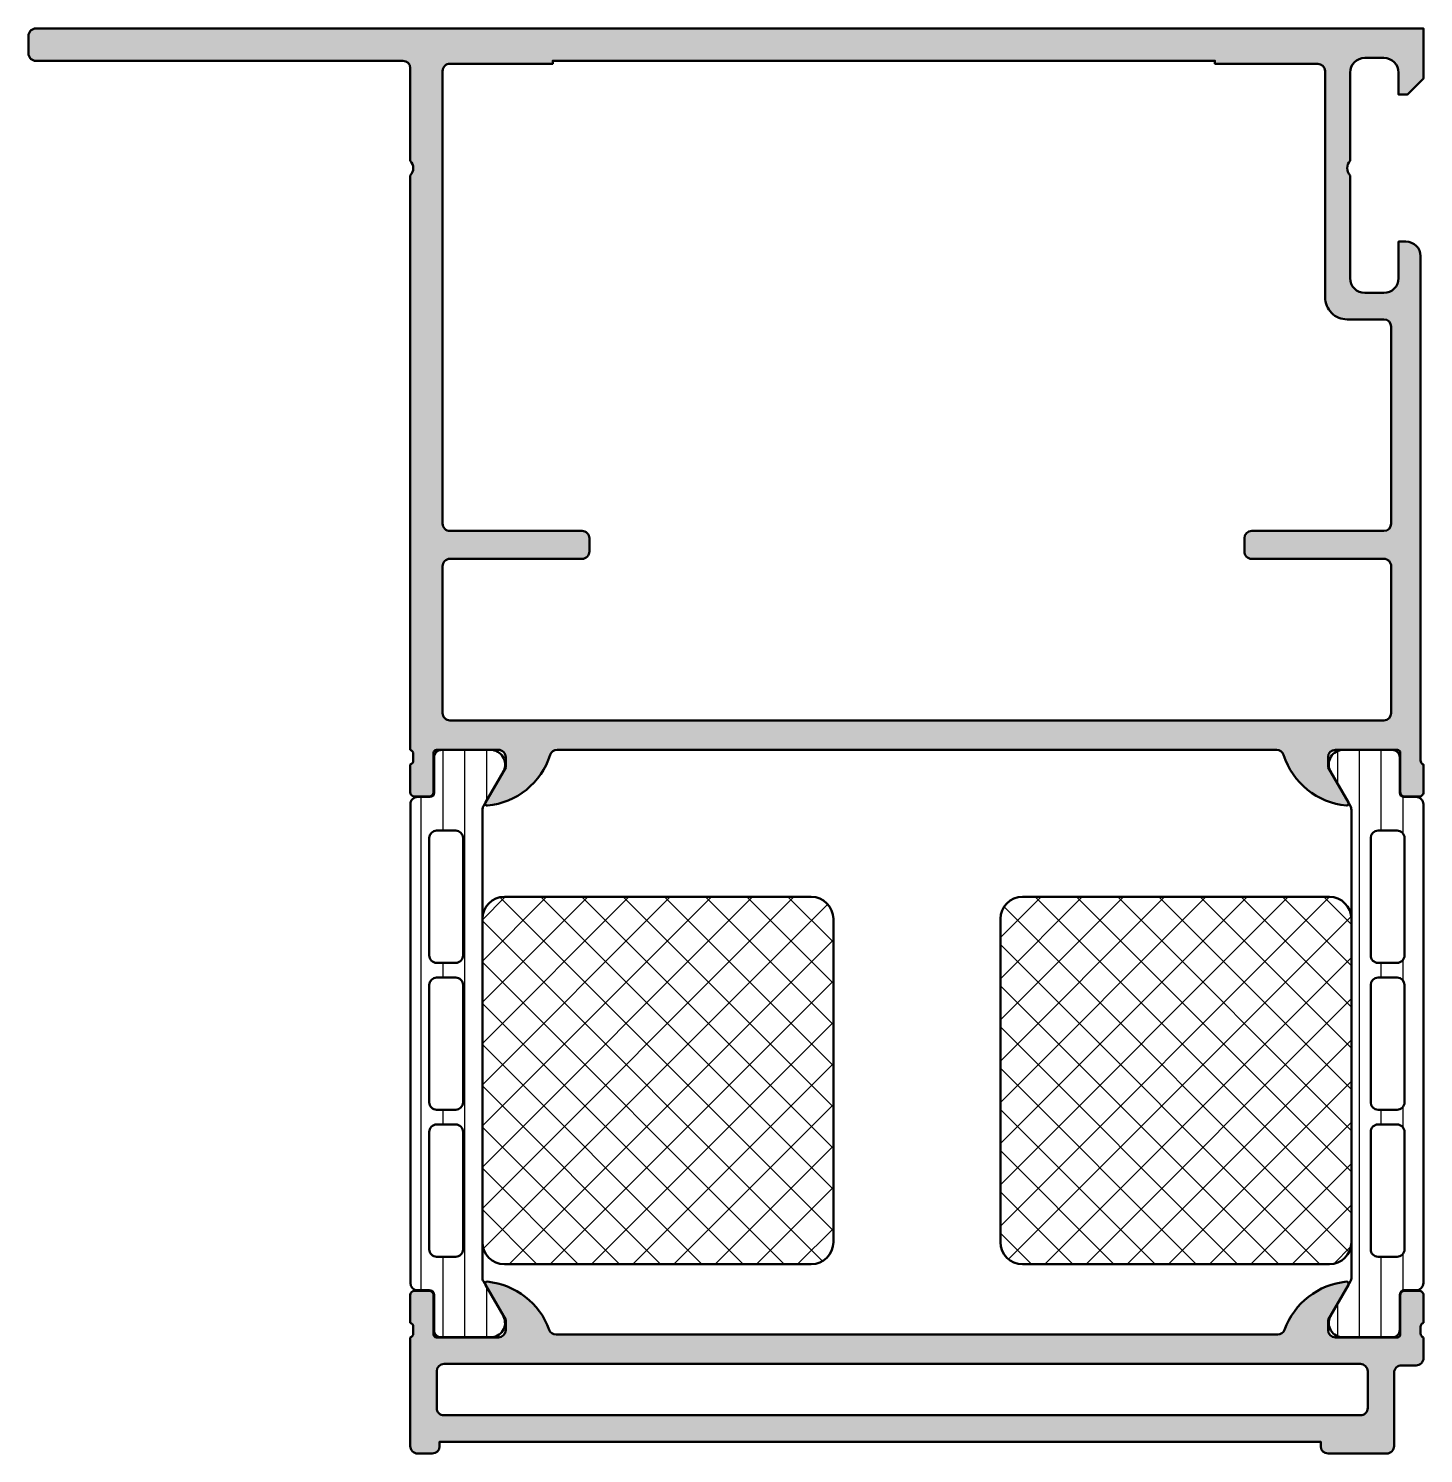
# Model space of a CAD drawing. Extents: x 0 to 95, y 3 to 100.
import ezdxf

# ---------------------------------------------------------------- set-up
doc = ezdxf.new("R2010")
doc.units = 0
for name, color, linetype, lineweight in [('0S-Alu contour', 7, 'Continuous', 50), ('0S-Alu hatch', 252, 'Continuous', 25), ('0S-Plastic contour', 254, 'Continuous', 50), ('0S-Plastic hatch', 253, 'Continuous', 25), ('0S-PT contour', 91, 'Continuous', 50), ('0S-PT hatch', 103, 'Continuous', 25)]:
    doc.layers.add(name, color=color, linetype=linetype, lineweight=lineweight)
pattern_1 = [(135, (0, 0), (-1.403165018917055, -1.403165018917055), []), (225, (0, 0), (1.403165018917055, -1.403165018917055), [])]
pattern_2 = [(90, (0, 0), (-1.4859, 0), [])]

# ---------------------------------------------------------------- blocks, each defined once
blk = doc.blocks.new('430590__4718391A_B04D_431B_8B28_3D4409CC0DDE_')
at = {"layer": '0S-PT hatch'}
h = blk.add_hatch(dxfattribs=at)
h.set_pattern_fill('ANSI37', color=256, scale=0.625, angle=90, style=0)
h.set_pattern_definition(pattern_1)
edge = h.paths.add_edge_path()
edge.add_line((54.81017899553505, 39.38996714418883), (54.81017899553505, 17.38996714418883))
edge.add_ellipse((53.31017632030071, 17.38996981942316), major_axis=(-1.500002675236727, 0), ratio=1, start_angle=90.00010218624237, end_angle=179.9998978143151, ccw=False)
edge.add_line((53.31017899553505, 15.88996714418881), (32.41014657060829, 15.88996714418883))
edge.add_ellipse((32.41014708800713, 17.38996766158716), major_axis=(-1.500000517398423, 0), ratio=1, start_angle=1.9766288971823087e-05, end_angle=89.99998023682701, ccw=False)
edge.add_line((30.9101465706088, 17.38996714410675), (30.91014657060878, 39.38996714418883))
edge.add_ellipse((32.41014813193421, 39.38996558286341), major_axis=(-1.500001561326235, 0), ratio=1, start_angle=270.0000596381949, end_angle=359.9999403640483, ccw=False)
edge.add_line((32.41014657060829, 40.88996714418882), (53.31017899553505, 40.88996714418882))
edge.add_ellipse((53.3101752760929, 39.38996342474668), major_axis=(-1.500003719446759, 0), ratio=1, start_angle=180.0001420731681, end_angle=269.9998579281272, ccw=False)
at = {"layer": '0S-PT contour', "color": 7}
for points in [[(32.41014657060829, 40.88996714418882), (53.31017899553505, 40.88996714418882)], [(30.9101465706088, 17.38996714410675), (30.91014657060878, 39.38996714418883)], [(54.81017899553505, 39.38996714418883), (54.81017899553505, 17.38996714418883)], [(53.31017899553505, 15.88996714418881), (32.41014657060829, 15.88996714418883)]]:
    blk.add_lwpolyline(points, dxfattribs=at)
at = {"layer": '0S-PT contour', "color": 7, "extrusion": (0, 0, -1)}
for centre, radius, start, end in [((-32.41014813193421, 39.38996558286341), 1.500001561326235, 5.96359516822e-05, 89.9999403618051), ((-53.3101752760929, 39.38996342474668), 1.500003719446759, 90.0001420718728, 179.9998579268319), ((-32.41014708800713, 17.38996766158716), 1.500000517398423, 270.000019763173, 359.999980233711), ((-53.31017632030071, 17.38996981942316), 1.500002675236727, 180.000102185685, 269.9998978137576)]:
    blk.add_arc(centre, radius, start, end, dxfattribs=at)
blk = doc.blocks.new('430590__703DD403_8C78_40D0_90FF_7713F1A27FD1_')
at = {"layer": '0S-PT hatch'}
h = blk.add_hatch(dxfattribs=at)
h.set_pattern_fill('ANSI37', color=256, scale=0.625, angle=90, style=0)
h.set_pattern_definition(pattern_1)
edge = h.paths.add_edge_path()
edge.add_line((66.18982100441737, 39.38997591196493), (66.18982100441737, 17.38997591196494))
edge.add_arc((67.68982367965172, 17.38997858719926), 1.500002675236741, 180.000102185685, 269.9998978137571)
edge.add_line((67.68982100441735, 15.88997591196491), (88.58985342934413, 15.88997591196494))
edge.add_arc((88.58985291194529, 17.38997642936328), 1.500000517398437, 270.0000197631733, 359.999980233711)
edge.add_line((90.08985342934363, 17.38997591188287), (90.08985342934363, 39.38997591196493))
edge.add_arc((88.5898518680182, 39.38997435063951), 1.500001561326245, 5.96359516822e-05, 89.99994036180456)
edge.add_line((88.58985342934413, 40.88997591196494), (67.68982100441735, 40.88997591196493))
edge.add_arc((67.68982472385952, 39.38997219252279), 1.500003719446759, 90.00014207187252, 179.9998579268319)
at = {"layer": '0S-PT contour', "color": 7}
for points in [[(88.58985342934413, 40.88997591196494), (67.68982100441735, 40.88997591196493)], [(66.18982100441737, 39.38997591196493), (66.18982100441737, 17.38997591196494)], [(90.08985342934363, 17.38997591188287), (90.08985342934363, 39.38997591196493)], [(67.68982100441735, 15.88997591196491), (88.58985342934413, 15.88997591196494)]]:
    blk.add_lwpolyline(points, dxfattribs=at)
for centre, radius, start, end in [((67.68982472385952, 39.38997219252279), 1.500003719446759, 90.00014207187252, 179.9998579268319), ((88.5898518680182, 39.38997435063951), 1.500001561326245, 5.96359516822e-05, 89.99994036180456), ((67.68982367965172, 17.38997858719926), 1.500002675236741, 180.000102185685, 269.9998978137571), ((88.58985291194529, 17.38997642936328), 1.500000517398437, 270.0000197631733, 359.999980233711)]:
    blk.add_arc(centre, radius, start, end, dxfattribs=at)
blk = doc.blocks.new('284257__98B2ABEA_522E_44DE_9820_7505BA08A313___91D7255A_E55B_466C_A7B2_F2988BC6777B_')
at = {"layer": '0S-Plastic hatch'}
h = blk.add_hatch(dxfattribs=at)
h.set_pattern_fill('ANSI31', color=256, scale=0.4680000000000001, angle=45, style=0)
h.set_pattern_definition(pattern_2)
edge = h.paths.add_edge_path()
edge.add_ellipse((27.32273807480515, 47.98997014418882), major_axis=(-0.29999999999999, 0), ratio=1, start_angle=90.00000000000142, end_angle=180, ccw=False)
edge.add_line((27.32273807480516, 47.68997014418882), (26.50782207076672, 47.68997014418882))
edge.add_arc((26.50782207076672, 47.18997014418883), 0.4999999999999929, 90.00000000000081, 180.0000269581648)
edge.add_line((26.00782207076679, 47.18996990893447), (26.00783739905788, 14.60996390894806))
edge.add_arc((26.50783739905782, 14.60996414418882), 0.500000000000002, 180.0000269446418, 269.9999999999988)
edge.add_line((26.50783739905781, 14.10996414418882), (27.31816873239109, 14.10996414418882))
edge.add_ellipse((27.31816873239108, 13.80996414418881), major_axis=(-0.3000000000000114, 0), ratio=1, start_angle=180, end_angle=269.99999999999864, ccw=False)
edge.add_line((27.61816873239109, 13.80996414418881), (27.61783678199407, 11.40996576125248))
edge.add_arc((28.11783275943266, 11.40996312162738), 0.4999959774455549, 179.9996975182267, 270.0003024811851)
edge.add_line((28.11783539905773, 10.9099671441888), (31.59437689715725, 10.90996714418881))
edge.add_arc((31.45206624816589, 11.89978521891166), 0.9999960709244753, 278.1816080519003, 392.727016099841)
edge.add_line((32.29331889715723, 12.44042014418881), (30.9748491826706, 14.72407699093901))
edge.add_ellipse((31.40786189940136, 14.97407696523857), major_axis=(-0.5000000000003363, 0), ratio=1, start_angle=5.991033771124421e-05, end_angle=29.999996599322287, ccw=False)
edge.add_line((30.9078618994013, 14.97407644242224), (30.91243124181529, 46.82585784590763))
edge.add_ellipse((31.4124312418153, 46.82585732313895), major_axis=(-0.5000000000002875, 0), ratio=1, start_angle=330.0000034006565, end_angle=359.9999401018306, ccw=False)
edge.add_line((30.97941852508467, 47.07585729743864), (32.29788823957125, 49.3595141441888))
edge.add_arc((31.45663559057993, 49.90014906946599), 0.9999960709244682, 327.2729839001571, 441.818391948098)
edge.add_line((31.59894623957133, 50.88996714418883), (28.12240474147179, 50.88996714418883))
edge.add_arc((28.12240210184671, 50.38997116675023), 0.499995977445562, 89.99969751881291, 180.0003024817733)
edge.add_line((27.62240612440812, 50.38996852712004), (27.62273807480514, 47.98997014418882))
edge = h.paths.add_edge_path()
edge.add_line((29.59345504339487, 44.90053058544185), (29.59345504339487, 36.90054889633795))
edge.add_ellipse((29.09345868275155, 36.90054525698128), major_axis=(-0.4999963606565677, 0), ratio=1, start_angle=89.9995829574089, end_angle=180.0004170428646, ccw=False)
edge.add_line((29.09345504339487, 36.40054889633796), (27.79346093712698, 36.40054889633796))
edge.add_ellipse((27.79344436433017, 36.90054889815094), major_axis=(-0.500000002087643, 0), ratio=1, start_angle=0, end_angle=90.00189910261668, ccw=False)
edge.add_line((27.29344436224252, 36.90054889815094), (27.29344436224252, 44.90056110301997))
edge.add_ellipse((27.79342910345344, 44.90056110302517), major_axis=(-0.4999847412109091, 0), ratio=1, start_angle=270, end_angle=360, ccw=False)
edge.add_line((27.79342910345344, 45.40054584423608), (29.09343978460583, 45.4005458442361))
edge.add_ellipse((29.09343978460583, 44.90053058544705), major_axis=(-0.5000152587890412, 0), ratio=1, start_angle=180, end_angle=269.9999999999992, ccw=False)
edge = h.paths.add_edge_path()
edge.add_line((29.59345504339487, 34.90054889633277), (29.59345504339487, 26.89684201150465))
edge.add_ellipse((29.09345504339486, 26.89684201150985), major_axis=(-0.5000000000000107, 0), ratio=1, start_angle=90.00000000119331, end_angle=180, ccw=False)
edge.add_line((29.09345504340527, 26.39684201150984), (27.79344436225293, 26.39684201150982))
edge.add_ellipse((27.79344436224252, 26.89684201150982), major_axis=(-0.5, 0), ratio=1, start_angle=0, end_angle=90.0000000011924, ccw=False)
edge.add_line((27.29344436224252, 26.89684201150982), (27.29344436224252, 34.90054889633277))
edge.add_ellipse((27.79344436224253, 34.90054889633797), major_axis=(-0.5, 0), ratio=1, start_angle=270, end_angle=360, ccw=False)
edge.add_line((27.79344436224253, 35.40054889633797), (29.09345504339487, 35.40054889633797))
edge.add_ellipse((29.09345504339487, 34.90054889633797), major_axis=(-0.5, 0), ratio=1, start_angle=180, end_angle=270.0000000000008, ccw=False)
edge = h.paths.add_edge_path()
edge.add_line((29.59345504338447, 24.89684201150982), (29.59345504338447, 16.89684506362209))
edge.add_ellipse((29.0934586827411, 16.89684142426547), major_axis=(-0.4999963606566175, 0), ratio=1, start_angle=89.99958295741459, end_angle=180.0004170428646, ccw=False)
edge.add_line((29.09345504338446, 16.3968450636221), (27.79346093711658, 16.39684506362209))
edge.add_ellipse((27.79344436431976, 16.89684506543509), major_axis=(-0.50000000208765, 0), ratio=1, start_angle=0, end_angle=90.00189910261747, ccw=False)
edge.add_line((27.29344436223211, 16.89684506543509), (27.29344436223212, 24.89684201150462))
edge.add_ellipse((27.79344436438944, 24.89684200962717), major_axis=(-0.5000000021573144, 0), ratio=1, start_angle=269.9981009105036, end_angle=360, ccw=False)
edge.add_line((27.79346093707176, 25.39684201150982), (29.0934550433845, 25.39684201150985))
edge.add_ellipse((29.09345868274121, 24.89684565086658), major_axis=(-0.4999963606565109, 0), ratio=1, start_angle=179.9995829571355, end_angle=270.00041704259513, ccw=False)
at = {"layer": '0S-Alu contour', "color": 7}
for points in [[(27.29344436224252, 36.90054889815094), (27.29344436224252, 44.90056110301997)], [(27.79342910345344, 45.40054584423608), (29.09343978460583, 45.4005458442361)], [(29.59345504339487, 44.90053058544185), (29.59345504339487, 36.90054889633795)], [(29.09345504339487, 36.40054889633796), (27.79346093712698, 36.40054889633796)], [(27.79344436224253, 35.40054889633797), (29.09345504339487, 35.40054889633797)], [(27.29344436224252, 26.89684201150982), (27.29344436224252, 34.90054889633277)], [(29.59345504339487, 34.90054889633277), (29.59345504339487, 26.89684201150465)], [(29.09345504340527, 26.39684201150984), (27.79344436225293, 26.39684201150982)], [(27.79346093707176, 25.39684201150982), (29.0934550433845, 25.39684201150985)], [(27.29344436223211, 16.89684506543509), (27.29344436223212, 24.89684201150462)], [(29.59345504338447, 24.89684201150982), (29.59345504338447, 16.89684506362209)], [(29.09345504338446, 16.3968450636221), (27.79346093711658, 16.39684506362209)]]:
    blk.add_lwpolyline(points, dxfattribs=at)
at = {"layer": '0S-Alu contour', "color": 7, "extrusion": (0, 0, -1)}
for centre, radius, start, end in [((-27.79342910345344, 44.90056110302517), 0.4999847412109091, 0, 90), ((-29.09343978460583, 44.90053058544705), 0.5000152587890412, 90.00000000000081, 180), ((-27.79344436433017, 36.90054889815094), 0.500000002087643, 269.9981008973833, 0), ((-29.09345868275155, 36.90054525698128), 0.4999963606565677, 179.9995829571354, 270.0004170425911), ((-27.79344436224253, 34.90054889633797), 0.5, 0, 90), ((-29.09345504339487, 34.90054889633797), 0.5, 89.9999999999992, 180), ((-27.79344436224252, 26.89684201150982), 0.5, 269.9999999988076, 0), ((-29.09345504339486, 26.89684201150985), 0.5000000000000107, 180, 269.9999999988067), ((-27.79344436438944, 24.89684200962717), 0.5000000021573144, 0, 90.00189908949643), ((-29.09345868274121, 24.89684565086658), 0.4999963606565109, 89.9995829574049, 180.0004170428646), ((-27.79344436431976, 16.89684506543509), 0.50000000208765, 269.9981008973825, 0), ((-29.0934586827411, 16.89684142426547), 0.4999963606566175, 179.9995829571354, 270.0004170425854)]:
    blk.add_arc(centre, radius, start, end, dxfattribs=at)
at = {"layer": '0S-Plastic contour', "color": 7}
for points in [[(31.59894623957133, 50.88996714418883), (28.12240474147179, 50.88996714418883)], [(27.62240612440812, 50.38996852712004), (27.62273807480514, 47.98997014418882)], [(30.97941852508467, 47.07585729743864), (32.29788823957125, 49.3595141441888)], [(27.32273807480516, 47.68997014418882), (26.50782207076672, 47.68997014418882)], [(26.00782207076679, 47.18996990893447), (26.00783739905788, 14.60996390894806)], [(30.9078618994013, 14.97407644242224), (30.91243124181529, 46.82585784590763)], [(32.29331889715723, 12.44042014418881), (30.9748491826706, 14.72407699093901)], [(26.50783739905781, 14.10996414418882), (27.31816873239109, 14.10996414418882)], [(27.61816873239109, 13.80996414418881), (27.61783678199407, 11.40996576125248)], [(28.11783539905773, 10.9099671441888), (31.59437689715725, 10.90996714418881)]]:
    blk.add_lwpolyline(points, dxfattribs=at)
for centre, radius, start, end in [((28.12240210184671, 50.38997116675023), 0.499995977445562, 89.99969751881291, 180.0003024817733), ((31.45663559057993, 49.90014906946599), 0.9999960709244682, 327.2729839001571, 81.81839194809803), ((26.50782207076672, 47.18997014418883), 0.4999999999999929, 90.00000000000081, 180.0000269581648), ((26.50783739905782, 14.60996414418882), 0.500000000000002, 180.0000269446418, 269.9999999999988), ((31.45206624816589, 11.89978521891166), 0.9999960709244753, 278.1816080519003, 32.72701609984097), ((28.11783275943266, 11.40996312162738), 0.4999959774455549, 179.9996975182267, 270.0003024811851)]:
    blk.add_arc(centre, radius, start, end, dxfattribs=at)
at = {"layer": '0S-Plastic contour', "color": 7, "extrusion": (0, 0, -1)}
for centre, radius, start, end in [((-27.32273807480515, 47.98997014418882), 0.29999999999999, 180, 269.9999999999986), ((-31.4124312418153, 46.82585732313895), 0.5000000000002875, 5.98981694121e-05, 29.99999659934351), ((-31.40786189940136, 14.97407696523857), 0.5000000000003363, 330.0000034006777, 359.9999400896623), ((-27.31816873239108, 13.80996414418881), 0.3000000000000114, 90.00000000000136, 180)]:
    blk.add_arc(centre, radius, start, end, dxfattribs=at)
blk = doc.blocks.new('284257__BC1503D6_C549_4160_88C6_2914159E4664___D6C663BC_3E77_4D31_8EB2_0589D8BA0A53_')
at = {"layer": '0S-Plastic hatch'}
h = blk.add_hatch(dxfattribs=at)
h.set_pattern_fill('ANSI31', color=256, scale=0.4680000000000001, angle=45, style=0)
h.set_pattern_definition(pattern_2)
edge = h.paths.add_edge_path()
edge.add_line((90.08756875813714, 46.82586661368374), (90.09213810055113, 14.97408521024616))
edge.add_ellipse((89.5921381005114, 14.97408573302812), major_axis=(-0.5000000000399926, 0), ratio=1, start_angle=150.0000034016149, end_angle=179.9999401018306, ccw=False)
edge.add_line((90.0251508172806, 14.72408575871582), (88.70668110279519, 12.44042891196493))
edge.add_arc((89.54793375178657, 11.89979398668778), 0.9999960709245058, 147.2729839001608, 261.8183919480979)
edge.add_line((89.40562310279518, 10.90997591196491), (92.8821646008947, 10.90997591196492))
edge.add_arc((92.88216724051975, 11.40997188940353), 0.4999959774455833, 269.9996975188166, 360.0003024805684)
edge.add_line((93.38216321795836, 11.40997452902322), (93.38183126756132, 13.8099729119649))
edge.add_ellipse((93.68183126756134, 13.8099729119649), major_axis=(-0.3000000000000256, 0), ratio=1, start_angle=270.00000000000273, end_angle=360, ccw=False)
edge.add_line((93.68183126756134, 14.10997291196493), (94.4921626008946, 14.10997291196493))
edge.add_arc((94.49216260089462, 14.60997291196489), 0.4999999999999574, 269.9999999999984, 359.9999730418352)
edge.add_line((94.99216260089452, 14.60997267671052), (94.99217792918564, 47.18997867672417))
edge.add_arc((94.49217792918571, 47.18997891196496), 0.4999999999999843, 359.9999730418352, 450)
edge.add_line((94.49217792918571, 47.68997891196495), (93.67726192514726, 47.68997891196494))
edge.add_ellipse((93.67726192514728, 47.98997891196495), major_axis=(-0.3000000000000114, 0), ratio=1, start_angle=0, end_angle=89.9999999999946, ccw=False)
edge.add_line((93.37726192514727, 47.98997891196495), (93.3775938755443, 50.38997729490127))
edge.add_arc((92.87759789810563, 50.3899799345263), 0.4999959774456401, 359.9996975182267, 450.0003024811785)
edge.add_line((92.87759525848062, 50.88997591196497), (89.40105376038109, 50.88997591196493))
edge.add_arc((89.54336440937244, 49.90015783724214), 0.999996070924425, 98.18160805190026, 212.7270160998466)
edge.add_line((88.70211176038121, 49.35952291196493), (90.02058147486775, 47.07586606521474))
edge.add_ellipse((89.58756875802518, 46.82586609088841), major_axis=(-0.5000000001105515, 0), ratio=1, start_angle=180.0000599103377, end_angle=209.9999965955742, ccw=False)
edge = h.paths.add_edge_path()
edge.add_line((93.7065556377099, 44.90056987079608), (93.7065556377099, 36.90055766410893))
edge.add_ellipse((93.20655563562224, 36.90055766592711), major_axis=(-0.5000000020876599, 0), ratio=1, start_angle=89.99810089738872, end_angle=180, ccw=False)
edge.add_line((93.20653906282547, 36.40055766411411), (91.90654495655754, 36.40055766411407))
edge.add_ellipse((91.90654131720085, 36.90055402475739), major_axis=(-0.4999963606565677, 0), ratio=1, start_angle=-0.000417042864683026, end_angle=90.00041704259269, ccw=False)
edge.add_line((91.40654495655754, 36.90055766411646), (91.40654495655755, 44.90053935321795))
edge.add_ellipse((91.90656021534662, 44.90053935322311), major_axis=(-0.5000152587890767, 0), ratio=1, start_angle=270.0000000000049, end_angle=360, ccw=False)
edge.add_line((91.90656021534659, 45.40055461201219), (93.20657089649897, 45.40055461201219))
edge.add_ellipse((93.20657089649904, 44.90056987080132), major_axis=(-0.4999847412108736, 0), ratio=1, start_angle=180, end_angle=270.0000000000049, ccw=False)
edge = h.paths.add_edge_path()
edge.add_line((93.7065556377099, 34.90055766410887), (93.7065556377099, 26.89685077928073))
edge.add_ellipse((93.20655563770991, 26.89685077928593), major_axis=(-0.4999999999999858, 0), ratio=1, start_angle=89.9999999988064, end_angle=180, ccw=False)
edge.add_line((93.2065556376995, 26.39685077928594), (91.90654495654715, 26.39685077928593))
edge.add_ellipse((91.90654495655752, 26.89685077928594), major_axis=(-0.5000000000000142, 0), ratio=1, start_angle=0, end_angle=89.99999999881118, ccw=False)
edge.add_line((91.4065449565575, 26.89685077928594), (91.40654495655755, 34.90055766410887))
edge.add_ellipse((91.90654495655755, 34.90055766411405), major_axis=(-0.5000000000000142, 0), ratio=1, start_angle=270.00000000000165, end_angle=360, ccw=False)
edge.add_line((91.90654495655754, 35.40055766411406), (93.20655563770988, 35.40055766411408))
edge.add_ellipse((93.20655563770988, 34.90055766411406), major_axis=(-0.5000000000000142, 0), ratio=1, start_angle=180, end_angle=269.9999999999984, ccw=False)
edge = h.paths.add_edge_path()
edge.add_line((93.70655563772031, 24.89685077928073), (93.70655563772031, 16.89685383139306))
edge.add_ellipse((93.20655563563263, 16.89685383321125), major_axis=(-0.5000000020876741, 0), ratio=1, start_angle=89.99810089738708, end_angle=180, ccw=False)
edge.add_line((93.20653906283584, 16.39685383139823), (91.90654495656796, 16.3968538313982))
edge.add_ellipse((91.90654131721134, 16.89685019204158), major_axis=(-0.4999963606566246, 0), ratio=1, start_angle=-0.000417042864683026, end_angle=90.0004170425845, ccw=False)
edge.add_line((91.40654495656796, 16.89685383140065), (91.40654495656796, 24.89685077928593))
edge.add_ellipse((91.9065413172112, 24.89685441864273), major_axis=(-0.4999963606564825, 0), ratio=1, start_angle=-90.00041704259752, end_angle=0.00041704286462618256, ccw=False)
edge.add_line((91.90654495656791, 25.39685077928597), (93.20653906288067, 25.39685077928593))
edge.add_ellipse((93.20655563556298, 24.89685077740326), major_axis=(-0.500000002157322, 0), ratio=1, start_angle=180, end_angle=270.0018990894956, ccw=False)
at = {"layer": '0S-Alu contour', "color": 7}
for points in [[(91.40654495655754, 36.90055766411646), (91.40654495655755, 44.90053935321795)], [(91.90656021534659, 45.40055461201219), (93.20657089649897, 45.40055461201219)], [(93.7065556377099, 44.90056987079608), (93.7065556377099, 36.90055766410893)], [(93.20653906282547, 36.40055766411411), (91.90654495655754, 36.40055766411407)], [(91.90654495655754, 35.40055766411406), (93.20655563770988, 35.40055766411408)], [(91.4065449565575, 26.89685077928594), (91.40654495655755, 34.90055766410887)], [(93.7065556377099, 34.90055766410887), (93.7065556377099, 26.89685077928073)], [(93.2065556376995, 26.39685077928594), (91.90654495654715, 26.39685077928593)], [(91.90654495656791, 25.39685077928597), (93.20653906288067, 25.39685077928593)], [(91.40654495656796, 16.89685383140065), (91.40654495656796, 24.89685077928593)], [(93.70655563772031, 24.89685077928073), (93.70655563772031, 16.89685383139306)], [(93.20653906283584, 16.39685383139823), (91.90654495656796, 16.3968538313982)]]:
    blk.add_lwpolyline(points, dxfattribs=at)
at = {"layer": '0S-Alu contour', "color": 7, "extrusion": (0, 0, -1)}
for centre, radius, start, end in [((-91.90656021534662, 44.90053935322311), 0.5000152587890767, 0, 89.99999999999511), ((-93.20657089649904, 44.90056987080132), 0.4999847412108736, 89.99999999999511, 180), ((-91.90654131720085, 36.90055402475739), 0.4999963606565677, 269.9995829574073, 0.0004170428646345), ((-93.20655563562224, 36.90055766592711), 0.5000000020876599, 180, 270.0018991026114), ((-91.90654495655755, 34.90055766411405), 0.5000000000000142, 0, 89.99999999999837), ((-93.20655563770988, 34.90055766411406), 0.5000000000000142, 90.0000000000016, 180), ((-91.90654495655752, 26.89685077928594), 0.5000000000000142, 270.0000000011888, 0), ((-93.20655563770991, 26.89685077928593), 0.4999999999999858, 180, 270.0000000011936), ((-91.9065413172112, 24.89685441864273), 0.4999963606564825, 359.9995829571354, 90.00041704259755), ((-93.20655563556298, 24.89685077740326), 0.500000002157322, 89.9981009105044, 180), ((-91.90654131721134, 16.89685019204158), 0.4999963606566246, 269.9995829574155, 0.0004170428646345), ((-93.20655563563263, 16.89685383321125), 0.5000000020876741, 180, 270.001899102613)]:
    blk.add_arc(centre, radius, start, end, dxfattribs=at)
at = {"layer": '0S-Plastic contour', "color": 7}
for points in [[(92.87759525848062, 50.88997591196497), (89.40105376038109, 50.88997591196493)], [(93.37726192514727, 47.98997891196495), (93.3775938755443, 50.38997729490127)], [(88.70211176038121, 49.35952291196493), (90.02058147486775, 47.07586606521474)], [(94.49217792918571, 47.68997891196495), (93.67726192514726, 47.68997891196494)], [(90.08756875813714, 46.82586661368374), (90.09213810055113, 14.97408521024616)], [(94.99216260089452, 14.60997267671052), (94.99217792918564, 47.18997867672417)], [(90.0251508172806, 14.72408575871582), (88.70668110279519, 12.44042891196493)], [(93.38216321795836, 11.40997452902322), (93.38183126756132, 13.8099729119649)], [(93.68183126756134, 14.10997291196493), (94.4921626008946, 14.10997291196493)], [(89.40562310279518, 10.90997591196491), (92.8821646008947, 10.90997591196492)]]:
    blk.add_lwpolyline(points, dxfattribs=at)
for centre, radius, start, end in [((89.54336440937244, 49.90015783724214), 0.999996070924425, 98.18160805190026, 212.7270160998466), ((92.87759789810563, 50.3899799345263), 0.4999959774456401, 359.9996975182267, 90.00030248117855), ((94.49217792918571, 47.18997891196496), 0.4999999999999843, 359.9999730418352, 90), ((94.49216260089462, 14.60997291196489), 0.4999999999999574, 269.9999999999984, 359.9999730418352), ((89.54793375178657, 11.89979398668778), 0.9999960709245058, 147.2729839001608, 261.8183919480979), ((92.88216724051975, 11.40997188940353), 0.4999959774455833, 269.9996975188166, 0.0003024805683979)]:
    blk.add_arc(centre, radius, start, end, dxfattribs=at)
at = {"layer": '0S-Plastic contour', "color": 7, "extrusion": (0, 0, -1)}
for centre, radius, start, end in [((-93.67726192514728, 47.98997891196495), 0.3000000000000114, 270.0000000000054, 0), ((-89.58756875802518, 46.82586609088841), 0.5000000001105515, 150.0000034044258, 179.9999400896623), ((-89.5921381005114, 14.97408573302812), 0.5000000000399926, 180.0000598981694, 209.9999965983851), ((-93.68183126756134, 13.8099729119649), 0.3000000000000256, 0, 89.99999999999729)]:
    blk.add_arc(centre, radius, start, end, dxfattribs=at)
blk = doc.blocks.new('430140__7DEAA123_9019_4150_AB7C_06D01E2666E5_')
at = {"layer": '0S-Alu hatch'}
h = blk.add_hatch(color=256, dxfattribs=at)
edge = h.paths.add_edge_path()
edge.add_line((4.05273460728e-05, 99.50000000000024), (4.05273460728e-05, 98.30000305175798))
edge.add_arc((0.500017463963772, 98.2999799883757), 0.4999769371496433, 179.9973570092577, 270.002642990845)
edge.add_line((0.5000405273460725, 97.80000305175798), (25.50004052729843, 97.7999762994624))
edge.add_ellipse((25.49998542374232, 97.29992119590626), major_axis=(-0.5000551065922032, 0), ratio=1, start_angle=180.0063137065699, end_angle=269.9936862934387, ccw=False)
edge.add_line((26.00004052729846, 97.29997629946244), (26.00004052729844, 90.99997324769151))
edge.add_ellipse((25.47491821633502, 90.49997324769151), major_axis=(-0.7250885749145192, 0), ratio=1, start_angle=136.4038464693335, end_angle=223.5961535306667, ccw=False)
edge.add_line((26.00004052729844, 89.99997324769151), (26.00004052729754, 50.90015270223609))
edge.add_ellipse((25.92117350497983, 50.63260945682318), major_axis=(-0.2789254297753041, 0), ratio=1, start_angle=178.8375208357023, end_angle=253.5754143680403, ccw=False)
edge.add_line((26.20004152729836, 50.62695070223487), (26.20004152729837, 50.17335670223502))
edge.add_ellipse((25.92117343165519, 50.16769604275787), major_axis=(-0.2789255417371595, 0), ratio=1, start_angle=106.4245945553711, end_angle=181.1628700729054, ccw=False)
edge.add_line((26.00004052729844, 49.90015270223494), (26.00004052729844, 48.02014170222658))
edge.add_arc((26.30004052729864, 48.02014170222657), 0.3000000000001961, 180, 269.9999999999973)
edge.add_line((26.30004052729862, 47.72014170222638), (27.28001484634082, 47.72014170222639))
edge.add_arc((27.28001484634092, 48.02014170222666), 0.3000000000002814, 269.999999999981, 360)
edge.add_line((27.5800148463412, 48.02014170222666), (27.5800148463412, 50.7001527022349))
edge.add_ellipse((27.78001484634116, 50.700152702235), major_axis=(-0.1999999999999602, 0), ratio=1, start_angle=270.0000000000366, end_angle=360, ccw=False)
edge.add_line((27.78001484634103, 50.90015270223496), (32.00004052729831, 50.90015270223495))
edge.add_ellipse((32.00004052729833, 50.40015270223494), major_axis=(-0.5000000000000071, 0), ratio=1, start_angle=180, end_angle=270.00000000000165, ccw=False)
edge.add_line((32.50004052729833, 50.40015270223494), (32.50004052729832, 49.70015270223491))
edge.add_line((32.50004052729832, 49.70015270223491), (31.11854506967596, 47.30733237920734))
edge.add_arc((31.23816031194655, 47.23827248688328), 0.1381197846481932, 150.0000000000161, 275.62257755081)
edge.add_arc((30.76181728612352, 52.07676156408639), 5.000000000003566, 275.6225775508006, 342.2515836439353)
edge.add_ellipse((36.0000405272976, 50.40015270223813), major_axis=(-0.499999999996828, 0), ratio=1, start_angle=269.99999999990473, end_angle=342.25158364383594, ccw=False)
edge.add_line((36.00004052729843, 50.90015270223496), (84.99988250872104, 50.9001794545307))
edge.add_ellipse((84.9998825087208, 50.40017945453079), major_axis=(-0.4999999999999148, 0), ratio=1, start_angle=197.7484163560419, end_angle=269.9999999999723, ccw=False)
edge.add_arc((90.23810574989477, 52.07678831637839), 5.000000000000182, 197.7484163560701, 264.3774224492066)
edge.add_arc((89.76176272407274, 47.23829923917871), 0.1381197846483094, 264.3774224491762, 390.0000000000114)
edge.add_line((89.88137796634338, 47.30735913150288), (88.49988250872104, 49.70017945453044))
edge.add_line((88.49988250872104, 49.70017945453044), (88.49988250872104, 50.40017945453069))
edge.add_ellipse((88.99988250872103, 50.4001794545307), major_axis=(-0.5, 0), ratio=1, start_angle=270, end_angle=360, ccw=False)
edge.add_line((88.99988250872103, 50.9001794545307), (93.219908189678, 50.90017945453047))
edge.add_ellipse((93.21990818967824, 50.70017945453043), major_axis=(-0.2000000000000384, 0), ratio=1, start_angle=180, end_angle=270.00000000006924, ccw=False)
edge.add_line((93.41990818967827, 50.70017945453043), (93.41990818967827, 48.02016845452209))
edge.add_line((93.41990818967827, 48.02016845452209), (93.43013044179168, 47.94252274099067))
edge.add_line((93.43013044179168, 47.94252274099067), (93.460100568543, 47.8701684545211))
edge.add_line((93.460100568543, 47.8701684545211), (93.50777615532265, 47.80803642016559))
edge.add_line((93.50777615532265, 47.80803642016559), (93.56990818967834, 47.76036083338571))
edge.add_line((93.56990818967834, 47.76036083338571), (93.64226247614752, 47.73039070663464))
edge.add_line((93.64226247614752, 47.73039070663464), (93.71990818967669, 47.7201684545219))
edge.add_line((93.71990818967669, 47.7201684545219), (94.6998825087199, 47.72016845452168))
edge.add_line((94.6998825087199, 47.72016845452168), (94.76663878890656, 47.7276900808668))
edge.add_line((94.76663878890656, 47.7276900808668), (94.83004763045678, 47.74987779415101))
edge.add_line((94.83004763045678, 47.74987779415101), (94.88692944927818, 47.78561900978121))
edge.add_line((94.88692944927818, 47.78561900978121), (94.9344319534615, 47.83312151396379))
edge.add_line((94.9344319534615, 47.83312151396379), (94.97017316909216, 47.89000333278639))
edge.add_line((94.97017316909216, 47.89000333278639), (94.99236088237522, 47.95341217433501))
edge.add_line((94.99236088237522, 47.95341217433501), (94.99988250872104, 48.02016845452415))
edge.add_line((94.99988250872104, 48.02016845452415), (94.99988250872082, 49.90017945453047))
edge.add_line((94.99988250872082, 49.90017945453047), (94.9335420366318, 49.92957531951269))
edge.add_line((94.9335420366318, 49.92957531951269), (94.8770286673713, 49.97508811122981))
edge.add_line((94.8770286673713, 49.97508811122981), (94.83416701352314, 50.03363769487197))
edge.add_line((94.83416701352314, 50.03363769487197), (94.80785779084692, 50.10126165450794))
edge.add_line((94.80785779084692, 50.10126165450794), (94.79988150872089, 50.17338345453102))
edge.add_line((94.79988150872089, 50.17338345453102), (94.79987792968755, 84.49999999998685))
edge.add_arc((93.79987792968743, 84.4999999999869), 1.000000000000142, 0, 89.99999999999186)
edge.add_line((93.79987792968757, 85.49999999998703), (93.29987792968736, 85.49999999998693))
edge.add_line((93.29987792968736, 85.49999999998693), (93.29987792968736, 82.99999999998698))
edge.add_ellipse((92.29987792968733, 82.99999999998695), major_axis=(-1.000000000000014, 0), ratio=1, start_angle=90.0000000000008, end_angle=180, ccw=False)
edge.add_line((92.29987792968733, 81.99999999998693), (90.99987792968693, 81.99999999998704))
edge.add_ellipse((90.999877929687, 82.99999999998687), major_axis=(-0.9999999999998436, 0), ratio=1, start_angle=0, end_angle=89.99999999999591, ccw=False)
edge.add_line((89.99987792968714, 82.99999999998687), (89.99987792968714, 89.99999999998705))
edge.add_ellipse((90.52487792968714, 90.49999999998703), major_axis=(-0.7249999999999835, 0), ratio=1, start_angle=-43.60281897270488, end_angle=43.602818972704824, ccw=False)
edge.add_line((89.99987792968714, 90.99999999998704), (89.99987792968714, 96.99999999998704))
edge.add_ellipse((90.99987792968736, 96.99999999998674), major_axis=(-1.000000000000198, 0), ratio=1, start_angle=269.9999999999854, end_angle=360, ccw=False)
edge.add_line((90.99987792968761, 97.99999999998695), (92.29987792968733, 97.99999999998703))
edge.add_ellipse((92.2998779296874, 96.99999999998688), major_axis=(-1.00000000000017, 0), ratio=1, start_angle=180, end_angle=270.00000000000324, ccw=False)
edge.add_line((93.29987792968755, 96.99999999998688), (93.29987792968755, 95.49999999998703))
edge.add_line((93.29987792968755, 95.49999999998703), (93.8998779296877, 95.49999999998693))
edge.add_line((93.8998779296877, 95.49999999998693), (94.99987792968784, 96.59999999998706))
edge.add_line((94.99987792968784, 96.59999999998706), (94.99987792968761, 100))
edge.add_line((94.99987792968761, 100), (0.5000405273460728, 100.0000000000001))
edge.add_arc((0.5000330926952757, 99.50000743465091), 0.4999925654044776, 89.99914803910632, 180.0008519608678)
edge = h.paths.add_edge_path()
edge.add_line((28.20003112640916, 66.30000035078207), (28.20005273432969, 97.0999717218258))
edge.add_ellipse((28.70004277219775, 97.09998168395772), major_axis=(-0.4999900379673054, 0), ratio=1, start_angle=-90.00114159897731, end_angle=0.0011415991285730342, ccw=False)
edge.add_line((28.7000527343297, 97.5999717218258), (35.70005273432968, 97.59997172182574))
edge.add_line((35.70005273432968, 97.59997172182574), (35.70005273432968, 97.79994191777229))
edge.add_line((35.70005273432968, 97.79994191777229), (80.79988315284356, 97.79996867006786))
edge.add_line((80.79988315284356, 97.79996867006786), (80.79988315284356, 97.59997172182574))
edge.add_line((80.79988315284356, 97.59997172182574), (87.79988250732372, 97.59997172182574))
edge.add_ellipse((87.79988250732372, 97.09997172182575), major_axis=(-0.5, 0), ratio=1, start_angle=180, end_angle=270, ccw=False)
edge.add_line((88.29988250732372, 97.09997172182565), (88.29988250732104, 81.69999999998699))
edge.add_arc((89.799882507321, 81.69999999998699), 1.499999999999943, 180, 270.0000000000033)
edge.add_line((89.79988250732109, 80.19999999998704), (92.29988250425771, 80.19999999998693))
edge.add_ellipse((92.29988250425771, 79.69999999998694), major_axis=(-0.5, 0), ratio=1, start_angle=180, end_angle=270, ccw=False)
edge.add_line((92.79988250425772, 79.70000000005547), (92.79988250609397, 66.3000000000038))
edge.add_ellipse((92.29988250609398, 66.3000000000038), major_axis=(-0.5, 0), ratio=1, start_angle=90, end_angle=180, ccw=False)
edge.add_line((92.29988250609398, 65.8000000000038), (83.2998825061624, 65.8000000000038))
edge.add_arc((83.29988250616242, 65.3000000000038), 0.5, 90.0000000000016, 180)
edge.add_line((82.7998825061624, 65.30000000000376), (82.7998825061624, 64.40000000007232))
edge.add_arc((83.29988250616242, 64.40000000007232), 0.5, 180, 270.0000000078507)
edge.add_line((83.29988250623094, 63.90000000007233), (92.29988250642302, 63.90000000130561))
edge.add_ellipse((92.29988250649156, 63.40000000130562), major_axis=(-0.5, 0), ratio=1, start_angle=180, end_angle=270.00000000785235, ccw=False)
edge.add_line((92.79988250649154, 63.40000000137411), (92.79988250786164, 53.40019085947139))
edge.add_ellipse((92.29988250786162, 53.40019085947139), major_axis=(-0.5000000000000142, 0), ratio=1, start_angle=90.00003090321297, end_angle=180, ccw=False)
edge.add_line((92.29988277754303, 52.90019085947144), (28.70002234612119, 52.9001565560736))
edge.add_ellipse((28.70002207644377, 53.40014911968359), major_axis=(-0.4999925636100588, 0), ratio=1, start_angle=-4.0199957311415346e-05, end_angle=90.00003090321502, ccw=False)
edge.add_line((28.20002951283384, 53.40014947045663), (28.20002951283382, 63.40000666479144))
edge.add_ellipse((28.70002951283385, 63.40000666479144), major_axis=(-0.5000000000000285, 0), ratio=1, start_angle=269.99995980377497, end_angle=360, ccw=False)
edge.add_line((28.70002986361209, 63.90000666479135), (37.70003042485237, 63.90000035078234))
edge.add_arc((37.7000307756306, 64.4000003507822), 0.499999999999988, 269.999959803775, 360)
edge.add_line((38.2000307756306, 64.40000035078224), (38.20003077563059, 65.30000000000382))
edge.add_arc((37.70003077563059, 65.30000000000382), 0.4999999999999929, 0, 90.0000000000016)
edge.add_line((37.70003077563058, 65.8000000000038), (28.70003112640907, 65.80000000000379))
edge.add_ellipse((28.70003112640907, 66.30000000000382), major_axis=(-0.5000000000000285, 0), ratio=1, start_angle=-4.0190889990299183e-05, end_angle=90, ccw=False)
at = {"layer": '0S-Alu contour', "color": 7}
for points in [[(93.29987792968755, 96.99999999998688), (93.29987792968755, 95.49999999998703), (93.8998779296877, 95.49999999998693), (94.99987792968784, 96.59999999998706), (94.99987792968761, 100), (0.5000405273460728, 100.0000000000001)], [(4.05273460728e-05, 99.50000000000024), (4.05273460728e-05, 98.30000305175798)], [(90.99987792968761, 97.99999999998695), (92.29987792968733, 97.99999999998703)], [(0.5000405273460725, 97.80000305175798), (25.50004052729843, 97.7999762994624)], [(26.00004052729846, 97.29997629946244), (26.00004052729844, 90.99997324769151)], [(28.20003112640916, 66.30000035078207), (28.20005273432969, 97.0999717218258)], [(28.7000527343297, 97.5999717218258), (35.70005273432968, 97.59997172182574), (35.70005273432968, 97.79994191777229), (80.79988315284356, 97.79996867006786), (80.79988315284356, 97.59997172182574), (87.79988250732372, 97.59997172182574)], [(88.29988250732372, 97.09997172182565), (88.29988250732104, 81.69999999998699)], [(89.99987792968714, 90.99999999998704), (89.99987792968714, 96.99999999998704)], [(26.00004052729844, 89.99997324769151), (26.00004052729754, 50.90015270223609)], [(89.99987792968714, 82.99999999998687), (89.99987792968714, 89.99999999998705)], [(93.79987792968757, 85.49999999998703), (93.29987792968736, 85.49999999998693), (93.29987792968736, 82.99999999998698)], [(93.41990818967827, 50.70017945453043), (93.41990818967827, 48.02016845452209), (93.43013044179168, 47.94252274099067), (93.460100568543, 47.8701684545211), (93.50777615532265, 47.80803642016559), (93.56990818967834, 47.76036083338571), (93.64226247614752, 47.73039070663464), (93.71990818967669, 47.7201684545219), (94.6998825087199, 47.72016845452168), (94.76663878890656, 47.7276900808668), (94.83004763045678, 47.74987779415101), (94.88692944927818, 47.78561900978121), (94.9344319534615, 47.83312151396379), (94.97017316909216, 47.89000333278639), (94.99236088237522, 47.95341217433501), (94.99988250872104, 48.02016845452415), (94.99988250872082, 49.90017945453047), (94.9335420366318, 49.92957531951269), (94.8770286673713, 49.97508811122981), (94.83416701352314, 50.03363769487197), (94.80785779084692, 50.10126165450794), (94.79988150872089, 50.17338345453102), (94.79987792968755, 84.49999999998685)], [(92.29987792968733, 81.99999999998693), (90.99987792968693, 81.99999999998704)], [(89.79988250732109, 80.19999999998704), (92.29988250425771, 80.19999999998693)], [(92.79988250425772, 79.70000000005547), (92.79988250609397, 66.3000000000038)], [(37.70003077563058, 65.8000000000038), (28.70003112640907, 65.80000000000379)], [(38.2000307756306, 64.40000035078224), (38.20003077563059, 65.30000000000382)], [(82.7998825061624, 65.30000000000376), (82.7998825061624, 64.40000000007232)], [(92.29988250609398, 65.8000000000038), (83.2998825061624, 65.8000000000038)], [(28.20002951283384, 53.40014947045663), (28.20002951283382, 63.40000666479144)], [(28.70002986361209, 63.90000666479135), (37.70003042485237, 63.90000035078234)], [(83.29988250623094, 63.90000000007233), (92.29988250642302, 63.90000000130561)], [(92.79988250649154, 63.40000000137411), (92.79988250786164, 53.40019085947139)], [(92.29988277754303, 52.90019085947144), (28.70002234612119, 52.9001565560736)], [(26.20004152729836, 50.62695070223487), (26.20004152729837, 50.17335670223502)], [(27.5800148463412, 48.02014170222666), (27.5800148463412, 50.7001527022349)], [(27.78001484634103, 50.90015270223496), (32.00004052729831, 50.90015270223495)], [(36.00004052729843, 50.90015270223496), (84.99988250872104, 50.9001794545307)], [(88.99988250872103, 50.9001794545307), (93.219908189678, 50.90017945453047)], [(26.00004052729844, 49.90015270223494), (26.00004052729844, 48.02014170222658)], [(32.50004052729833, 50.40015270223494), (32.50004052729832, 49.70015270223491), (31.11854506967596, 47.30733237920734)], [(89.88137796634338, 47.30735913150288), (88.49988250872104, 49.70017945453044), (88.49988250872104, 50.40017945453069)], [(26.30004052729862, 47.72014170222638), (27.28001484634082, 47.72014170222639)]]:
    blk.add_lwpolyline(points, dxfattribs=at)
for centre, radius, start, end in [((0.5000330926952757, 99.50000743465091), 0.4999925654044776, 89.99914803910632, 180.0008519608678), ((0.500017463963772, 98.2999799883757), 0.4999769371496433, 179.9973570092577, 270.002642990845), ((93.79987792968743, 84.4999999999869), 1.000000000000142, 0, 89.99999999999186), ((89.799882507321, 81.69999999998699), 1.499999999999943, 180, 270.0000000000033), ((37.70003077563059, 65.30000000000382), 0.4999999999999929, 0, 90.0000000000016), ((83.29988250616242, 65.3000000000038), 0.5, 90.0000000000016, 180), ((37.7000307756306, 64.4000003507822), 0.499999999999988, 269.999959803775, 0), ((83.29988250616242, 64.40000000007232), 0.5, 180, 270.0000000078507), ((30.76181728612352, 52.07676156408639), 5.000000000003566, 275.6225775508006, 342.2515836439353), ((90.23810574989477, 52.07678831637839), 5.000000000000182, 197.7484163560701, 264.3774224492066), ((26.30004052729864, 48.02014170222657), 0.3000000000001961, 180, 269.9999999999973), ((27.28001484634092, 48.02014170222666), 0.3000000000002814, 269.999999999981, 0), ((31.23816031194655, 47.23827248688328), 0.1381197846481932, 150.0000000000161, 275.62257755081), ((89.76176272407274, 47.23829923917871), 0.1381197846483094, 264.3774224491762, 30.0000000000114)]:
    blk.add_arc(centre, radius, start, end, dxfattribs=at)
at = {"layer": '0S-Alu contour', "color": 7, "extrusion": (0, 0, -1)}
for centre, radius, start, end in [((-90.99987792968736, 96.99999999998674), 1.000000000000198, 0, 90.00000000001462), ((-92.2998779296874, 96.99999999998688), 1.00000000000017, 89.99999999999675, 180), ((-25.49998542374232, 97.29992119590626), 0.5000551065922032, 90.0063137065613, 179.9936862934301), ((-28.70004277219775, 97.09998168395772), 0.4999900379673054, 359.9988584008714, 90.00114159897733), ((-87.79988250732372, 97.09997172182575), 0.5, 90, 180), ((-25.47491821633502, 90.49997324769151), 0.7250885749145192, 136.4038464693333, 223.5961535306666), ((-90.52487792968714, 90.49999999998703), 0.7249999999999835, 316.3971810272952, 43.60281897270485), ((-90.999877929687, 82.99999999998687), 0.9999999999998436, 270.0000000000041, 0), ((-92.29987792968733, 82.99999999998695), 1.000000000000014, 180, 269.9999999999992), ((-92.29988250425771, 79.69999999998694), 0.5, 90, 180), ((-28.70003112640907, 66.30000000000382), 0.5000000000000285, 270, 4.0190889974e-05), ((-92.29988250609398, 66.3000000000038), 0.5, 180, 270), ((-28.70002951283385, 63.40000666479144), 0.5000000000000285, 0, 90.00004019622502), ((-92.29988250649156, 63.40000000130562), 0.5, 89.99999999214764, 180), ((-28.70002207644377, 53.40014911968359), 0.4999925636100588, 269.999969096785, 4.01999572927e-05), ((-92.29988250786162, 53.40019085947139), 0.5000000000000142, 180, 269.999969096787), ((-25.92117350497983, 50.63260945682318), 0.2789254297753041, 106.4245856319597, 181.1624791642977), ((-27.78001484634116, 50.700152702235), 0.1999999999999602, 0, 89.99999999996336), ((-32.00004052729833, 50.40015270223494), 0.5000000000000071, 89.99999999999837, 180), ((-36.0000405272976, 50.40015270223813), 0.499999999996828, 17.74841635616408, 90.00000000009526), ((-84.9998825087208, 50.40017945453079), 0.4999999999999148, 90.0000000000277, 162.2515836439581), ((-88.99988250872103, 50.4001794545307), 0.5, 0, 90), ((-93.21990818967824, 50.70017945453043), 0.2000000000000384, 89.9999999999308, 180), ((-25.92117343165519, 50.16769604275787), 0.2789255417371595, 178.8371299270946, 253.5754054446289)]:
    blk.add_arc(centre, radius, start, end, dxfattribs=at)
blk = doc.blocks.new('430460__FC05F671_2101_4A14_A301_F9A18934D96F_')
at = {"layer": '0S-Alu hatch'}
h = blk.add_hatch(color=256, dxfattribs=at)
edge = h.paths.add_edge_path()
edge.add_line((26.49984232102171, 3.001665742295898), (27.49983505487373, 3.001665742295898))
edge.add_arc((27.49983505487373, 3.501665742295898), 0.5, 270, 360)
edge.add_line((27.99983505487373, 3.501665742295898), (27.99983505487373, 3.799710654548761))
edge.add_line((27.99983505487373, 3.799710654548761), (87.99970569069848, 3.799710654548789))
edge.add_line((87.99970569069848, 3.799710654548789), (87.9997056906985, 3.501665742295898))
edge.add_arc((88.4997056906985, 3.501665742295898), 0.5, 180, 270)
edge.add_line((88.4997056906985, 3.001665742295898), (92.49970569069848, 3.001665742295898))
edge.add_arc((92.4997056906985, 3.501665742295926), 0.5000000000000285, 269.9999999999968, 360)
edge.add_line((92.99970569069853, 3.501665742295926), (92.9997056906986, 8.499778472915295))
edge.add_ellipse((93.49970569069848, 8.499778472915153), major_axis=(-0.4999999999998579, 0), ratio=1, start_angle=269.99999999998374, end_angle=360, ccw=False)
edge.add_line((93.49970569069862, 8.999778472915011), (94.4997056906986, 8.999778472915011))
edge.add_arc((94.49970569069872, 9.499778472914883), 0.4999999999998721, 269.9999999999853, 360)
edge.add_line((94.99970569069859, 9.499778472914883), (94.99970569069862, 10.89975438487991))
edge.add_ellipse((95.07851167786002, 11.16731561481114), major_axis=(-0.2789254297743336, 0), ratio=1, start_angle=-1.162479164298702, end_angle=73.58848492524379, ccw=False)
edge.add_line((94.79964365554247, 11.17297436939944), (94.79964365554235, 11.62656836939962))
edge.add_ellipse((95.07851175118542, 11.63222902887653), major_axis=(-0.278925541737041, 0), ratio=1, start_angle=-73.57540544467031, end_angle=1.1628700728574017, ccw=False)
edge.add_line((94.9996446555424, 11.89977236939941), (94.99964465554237, 13.77978336940796))
edge.add_arc((94.69964465554237, 13.77978336940795), 0.2999999999999971, 0, 90.00000000001357)
edge.add_line((94.6996446555423, 14.07978336940795), (93.71967033649958, 14.07978336940798))
edge.add_arc((93.7196703364996, 13.77978336940799), 0.2999999999999829, 90.00000000000543, 180)
edge.add_line((93.41967033649964, 13.77978336940799), (93.41967033649959, 11.09977236939949))
edge.add_ellipse((93.21967033649952, 11.09977236939943), major_axis=(-0.2000000000000739, 0), ratio=1, start_angle=89.99999999998369, end_angle=180, ccw=False)
edge.add_line((93.21967033649945, 10.89977236939936), (88.99964465554223, 10.89977236939941))
edge.add_ellipse((88.99964465554226, 11.39977236939929), major_axis=(-0.4999999999998721, 0), ratio=1, start_angle=0, end_angle=89.9999999999983, ccw=False)
edge.add_line((88.49964465554235, 11.39977236939929), (88.49964465554235, 12.09977236939949))
edge.add_line((88.49964465554235, 12.09977236939949), (89.88114011316472, 14.49259269242697))
edge.add_arc((89.761524870894, 14.56165258475113), 0.1381197846483475, 330.0000000000054, 455.622577550811)
edge.add_arc((90.23786789671483, 9.72316350756114), 4.999999999990451, 95.62257755079015, 160.0499003679564)
edge.add_ellipse((85.06792213494727, 11.59977236940673), major_axis=(-0.5000000000073538, 0), ratio=1, start_angle=90.00000000000807, end_angle=160.0499003679689, ccw=False)
edge.add_line((85.06792213494732, 11.09977236939938), (35.93166264113089, 11.09977236939932))
edge.add_ellipse((35.93166264113091, 11.59977236939205), major_axis=(-0.4999999999927383, 0), ratio=1, start_angle=19.950396113908596, end_angle=89.9999999999975, ccw=False)
edge.add_arc((30.76172659010127, 9.723136755248035), 5.000000000008135, 19.95039611390951, 84.3774224492055)
edge.add_arc((31.23806961592419, 14.5616258324556), 0.1381197846483399, 84.37742244918095, 209.9999999999835)
edge.add_line((31.11845437365347, 14.49256594013147), (32.49994983127587, 12.09974561710393))
edge.add_line((32.49994983127587, 12.09974561710393), (32.49994983127587, 11.39974561710412))
edge.add_ellipse((31.99994983127575, 11.39974561710399), major_axis=(-0.5000000000001243, 0), ratio=1, start_angle=90.00000000001472, end_angle=180, ccw=False)
edge.add_line((31.99994983127588, 10.89974561710386), (27.77992415031869, 10.89974561710386))
edge.add_ellipse((27.77992415031868, 11.09974561710389), major_axis=(-0.2000000000000313, 0), ratio=1, start_angle=0, end_angle=90.00000000000409, ccw=False)
edge.add_line((27.57992415031865, 11.09974561710389), (27.57992415031865, 13.77975661711241))
edge.add_arc((27.27992415031865, 13.77975661711239), 0.2999999999999971, 0, 90.00000000000273)
edge.add_line((27.27992415031864, 14.07975661711239), (26.29994983127577, 14.07975661711242))
edge.add_arc((26.29994983127583, 13.77975661711247), 0.2999999999999545, 90.00000000001087, 180)
edge.add_line((25.99994983127587, 13.77975661711247), (25.99994983127587, 11.89974561710386))
edge.add_ellipse((25.92108273563284, 11.63220227658098), major_axis=(-0.2789255417370506, 0), ratio=1, start_angle=178.8371299271311, end_angle=253.5754054446688, ccw=False)
edge.add_line((26.19995083127591, 11.62654161710401), (26.19995083127592, 11.17294761710388))
edge.add_ellipse((25.92108280895848, 11.16728886251574), major_axis=(-0.2789254297742118, 0), ratio=1, start_angle=106.4245856319468, end_angle=181.162479164267, ccw=False)
edge.add_line((25.99994983127582, 10.89974561710386), (25.99984232107463, 3.501673008391151))
edge.add_arc((26.49984232102175, 3.501665742295813), 0.499999999999914, 179.9991673671276, 269.9999999999955)
edge = h.paths.add_edge_path()
edge.add_line((90.69970569069856, 5.59971370630734), (28.29988007654012, 5.59971370630734))
edge.add_ellipse((28.29988007654012, 6.099713706307383), major_axis=(-0.5000000000000427, 0), ratio=1, start_angle=-0.0008326328724024279, end_angle=90.0000000000004, ccw=False)
edge.add_line((27.79988007659287, 6.099720972402678), (27.79991640792187, 8.599779635495821))
edge.add_ellipse((28.29991640786905, 8.59977236939946), major_axis=(-0.4999999999999709, 0), ratio=1, start_angle=270.0000000000041, end_angle=359.9991673666899, ccw=False)
edge.add_line((28.29991640786901, 9.099772369399428), (90.69970569069855, 9.099772369399432))
edge.add_ellipse((90.69970569069855, 8.599772369399432), major_axis=(-0.5, 0), ratio=1, start_angle=180, end_angle=270, ccw=False)
edge.add_line((91.19970569069854, 8.599772369399432), (91.19970569069858, 6.099713706307312))
edge.add_ellipse((90.69970569069861, 6.099713706307312), major_axis=(-0.4999999999999716, 0), ratio=1, start_angle=89.9999999999967, end_angle=180, ccw=False)
at = {"layer": '0S-Alu contour', "color": 7}
for points in [[(25.99994983127587, 13.77975661711247), (25.99994983127587, 11.89974561710386)], [(27.27992415031864, 14.07975661711239), (26.29994983127577, 14.07975661711242)], [(27.57992415031865, 11.09974561710389), (27.57992415031865, 13.77975661711241)], [(31.11845437365347, 14.49256594013147), (32.49994983127587, 12.09974561710393), (32.49994983127587, 11.39974561710412)], [(88.49964465554235, 11.39977236939929), (88.49964465554235, 12.09977236939949), (89.88114011316472, 14.49259269242697)], [(93.41967033649964, 13.77978336940799), (93.41967033649959, 11.09977236939949)], [(94.6996446555423, 14.07978336940795), (93.71967033649958, 14.07978336940798)], [(94.9996446555424, 11.89977236939941), (94.99964465554237, 13.77978336940796)], [(25.99994983127582, 10.89974561710386), (25.99984232107463, 3.501673008391151)], [(26.19995083127591, 11.62654161710401), (26.19995083127592, 11.17294761710388)], [(31.99994983127588, 10.89974561710386), (27.77992415031869, 10.89974561710386)], [(85.06792213494732, 11.09977236939938), (35.93166264113089, 11.09977236939932)], [(93.21967033649945, 10.89977236939936), (88.99964465554223, 10.89977236939941)], [(94.79964365554247, 11.17297436939944), (94.79964365554235, 11.62656836939962)], [(94.99970569069859, 9.499778472914883), (94.99970569069862, 10.89975438487991)], [(28.29991640786901, 9.099772369399428), (90.69970569069855, 9.099772369399432)], [(93.49970569069862, 8.999778472915011), (94.4997056906986, 8.999778472915011)], [(27.79988007659287, 6.099720972402678), (27.79991640792187, 8.599779635495821)], [(91.19970569069854, 8.599772369399432), (91.19970569069858, 6.099713706307312)], [(92.99970569069853, 3.501665742295926), (92.9997056906986, 8.499778472915295)], [(90.69970569069856, 5.59971370630734), (28.29988007654012, 5.59971370630734)], [(26.49984232102171, 3.001665742295898), (27.49983505487373, 3.001665742295898)], [(27.99983505487373, 3.501665742295898), (27.99983505487373, 3.799710654548761), (87.99970569069848, 3.799710654548789), (87.9997056906985, 3.501665742295898)], [(88.4997056906985, 3.001665742295898), (92.49970569069848, 3.001665742295898)]]:
    blk.add_lwpolyline(points, dxfattribs=at)
for centre, radius, start, end in [((31.23806961592419, 14.5616258324556), 0.1381197846483399, 84.37742244918095, 209.9999999999835), ((30.76172659010127, 9.723136755248035), 5.000000000008135, 19.95039611390951, 84.3774224492055), ((90.23786789671483, 9.72316350756114), 4.999999999990451, 95.62257755079015, 160.0499003679564), ((89.761524870894, 14.56165258475113), 0.1381197846483475, 330.0000000000054, 95.62257755081107), ((26.29994983127583, 13.77975661711247), 0.2999999999999545, 90.00000000001087, 180), ((27.27992415031865, 13.77975661711239), 0.2999999999999971, 0, 90.00000000000273), ((93.7196703364996, 13.77978336940799), 0.2999999999999829, 90.00000000000543, 180), ((94.69964465554237, 13.77978336940795), 0.2999999999999971, 0, 90.00000000001357), ((94.49970569069872, 9.499778472914883), 0.4999999999998721, 269.9999999999853, 0), ((26.49984232102175, 3.501665742295813), 0.499999999999914, 179.9991673671276, 269.9999999999955), ((27.49983505487373, 3.501665742295898), 0.5, 270, 0), ((88.4997056906985, 3.501665742295898), 0.5, 180, 270), ((92.4997056906985, 3.501665742295926), 0.5000000000000285, 269.9999999999968, 0)]:
    blk.add_arc(centre, radius, start, end, dxfattribs=at)
at = {"layer": '0S-Alu contour', "color": 7, "extrusion": (0, 0, -1)}
for centre, radius, start, end in [((-25.92108273563284, 11.63220227658098), 0.2789255417370506, 106.4245945553312, 181.1628700728689), ((-95.07851175118542, 11.63222902887653), 0.278925541737041, 358.8371299271426, 73.57540544467042), ((-25.92108280895848, 11.16728886251574), 0.2789254297742118, 178.837520835733, 253.5754143680532), ((-27.77992415031868, 11.09974561710389), 0.2000000000000313, 269.9999999999959, 0), ((-31.99994983127575, 11.39974561710399), 0.5000000000001243, 180, 269.9999999999853), ((-35.93166264113091, 11.59977236939205), 0.4999999999927383, 270.0000000000025, 340.0496038860914), ((-85.06792213494727, 11.59977236940673), 0.5000000000073538, 199.9500996320312, 269.9999999999919), ((-88.99964465554226, 11.39977236939929), 0.4999999999998721, 270.0000000000017, 0), ((-93.21967033649952, 11.09977236939943), 0.2000000000000739, 180, 270.0000000000163), ((-95.07851167786002, 11.16731561481114), 0.2789254297743336, 286.4115150747562, 1.162479164298667), ((-28.29991640786905, 8.59977236939946), 0.4999999999999709, 0.0008326333101145, 89.99999999999594), ((-90.69970569069855, 8.599772369399432), 0.5, 90, 180), ((-93.49970569069848, 8.499778472915153), 0.4999999999998579, 0, 90.00000000001629), ((-28.29988007654012, 6.099713706307383), 0.5000000000000427, 269.9999999999996, 0.000832632872389), ((-90.69970569069861, 6.099713706307312), 0.4999999999999716, 180, 270.0000000000033)]:
    blk.add_arc(centre, radius, start, end, dxfattribs=at)
blk = doc.blocks.new('430590__4B7B4B8B_28A5_4151_806F_9E0F83CB6D2E_')
at = {"layer": '0S-Alu contour', "color": 7}
for name in ['430140__7DEAA123_9019_4150_AB7C_06D01E2666E5_', '430460__FC05F671_2101_4A14_A301_F9A18934D96F_']:
    blk.add_blockref(name, (0, 0), dxfattribs=at)
at = {"layer": '0S-Plastic contour', "color": 7}
for name in ['284257__98B2ABEA_522E_44DE_9820_7505BA08A313___91D7255A_E55B_466C_A7B2_F2988BC6777B_', '284257__BC1503D6_C549_4160_88C6_2914159E4664___D6C663BC_3E77_4D31_8EB2_0589D8BA0A53_']:
    blk.add_blockref(name, (0, 0), dxfattribs=at)
at = {"layer": '0S-PT contour', "color": 7}
for name in ['430590__4718391A_B04D_431B_8B28_3D4409CC0DDE_', '430590__703DD403_8C78_40D0_90FF_7713F1A27FD1_']:
    blk.add_blockref(name, (0, 0), dxfattribs=at)

msp = doc.modelspace()

# ---------------------------------------------------------------- block references
at = {"layer": '0S-Alu contour', "color": 7}
msp.add_blockref('430590__4B7B4B8B_28A5_4151_806F_9E0F83CB6D2E_', (0, 0), dxfattribs=at)

doc.saveas('drawing.dxf')
